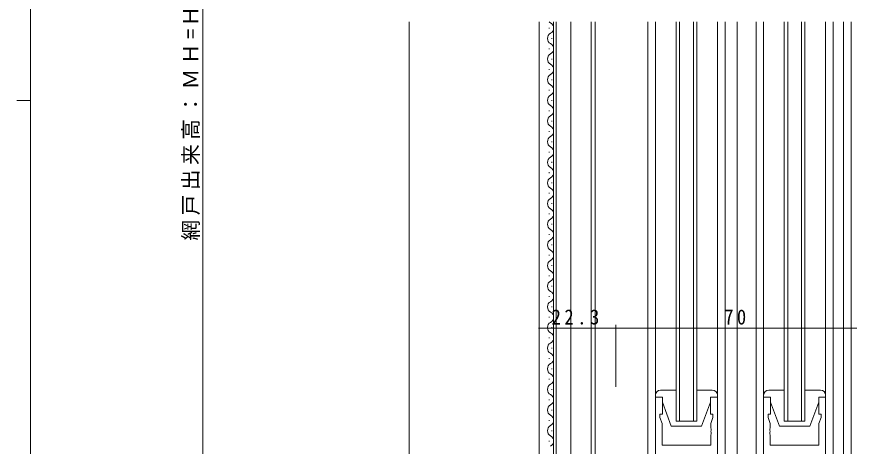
# Model space of a CAD drawing. Units: millimetres, scale not verified. Extents: x -594 to 539, y -420 to 386.
# Drawn here: x -594 to -350.5, y -93.5 to 31.3 of the extents above; entities that cross this region are included whole.
import ezdxf

# ---------------------------------------------------------------- set-up
doc = ezdxf.new("R2010")
doc.units = ezdxf.units.MM
doc.header["$LTSCALE"] = 2
for name, color, linetype, lineweight in [('0-1_YKK_ZWAK', 7, 'Continuous', 9), ('0-3_YKK_11', 7, 'Continuous', 9), ('0-4_YKK_12', 2, 'Continuous', 9), ('0-5_YSS_K', 3, 'Continuous', 9), ('0-6_YKK_13', 4, 'Continuous', 9), ('0-7_YKK_D', 6, 'Continuous', 9)]:
    doc.layers.add(name, color=color, linetype=linetype, lineweight=lineweight)
doc.styles.add('ＭＳ ゴシック', font='')
doc.styles.get('ＭＳ ゴシック').set_extended_font_data('MS Gothic')

msp = doc.modelspace()

# ---------------------------------------------------------------- linework, layer by layer
at = {"layer": '0-1_YKK_ZWAK'}
for p, q in [((-590, -368), (-590, 382)), ((-594, 7), (-590, 7))]:
    msp.add_line(p, q, dxfattribs=at)
at = {"layer": '0-3_YKK_11'}
for p, q in [((-408.502, -79.184), (-408.502, -160.534)), ((-406.502, -79.184), (-408.502, -79.184)), ((-406.502, -84.184), (-406.502, -79.184)), ((-392.502, -79.184), (-392.502, -84.184)), ((-390.502, -79.184), (-392.502, -79.184)), ((-390.502, -135.184), (-390.502, -79.184)), ((-377.102, -79.184), (-377.102, -129.534)), ((-375.102, -79.184), (-377.102, -79.184)), ((-375.102, -84.184), (-375.102, -79.184)), ((-361.102, -79.184), (-361.102, -84.184)), ((-359.102, -79.184), (-361.102, -79.184)), ((-359.102, -123.184), (-359.102, -79.184)), ((-407.202, -84.184), (-406.502, -84.184)), ((-407.202, -85.184), (-407.202, -84.184)), ((-406.572, -86.915), (-407.202, -85.184)), ((-392.502, -84.184), (-391.802, -84.184)), ((-391.802, -85.184), (-392.432, -86.915)), ((-391.802, -84.184), (-391.802, -85.184)), ((-375.802, -84.184), (-375.102, -84.184)), ((-375.802, -85.184), (-375.802, -84.184)), ((-375.172, -86.915), (-375.802, -85.184)), ((-361.102, -84.184), (-360.402, -84.184)), ((-360.402, -85.184), (-361.032, -86.915)), ((-360.402, -84.184), (-360.402, -85.184)), ((-406.572, -93.184), (-406.572, -86.915)), ((-392.432, -86.915), (-392.432, -88.226)), ((-375.172, -88.226), (-375.172, -86.915)), ((-361.032, -86.915), (-361.032, -93.184)), ((-392.432, -88.226), (-392.312, -88.409)), ((-392.312, -88.959), (-392.432, -89.142)), ((-392.432, -89.142), (-392.432, -89.226)), ((-392.432, -89.226), (-392.312, -89.409)), ((-392.312, -89.959), (-392.432, -90.142)), ((-392.312, -88.409), (-392.312, -88.959)), ((-392.312, -89.409), (-392.312, -89.959)), ((-375.292, -88.409), (-375.172, -88.226)), ((-375.292, -88.959), (-375.292, -88.409)), ((-375.172, -89.142), (-375.292, -88.959)), ((-375.292, -89.409), (-375.172, -89.226)), ((-375.292, -89.959), (-375.292, -89.409)), ((-375.172, -90.142), (-375.292, -89.959)), ((-375.172, -89.226), (-375.172, -89.142)), ((-392.432, -90.142), (-392.432, -93.184)), ((-375.172, -93.184), (-375.172, -90.142)), ((-392.432, -93.184), (-406.572, -93.184)), ((-361.032, -93.184), (-375.172, -93.184))]:
    msp.add_line(p, q, dxfattribs=at)
at = {"layer": '0-4_YKK_12'}
for p, q in [((-442.302, -168.684), (-442.302, 29.816)), ((-438.102, -132.492), (-438.102, 29.816)), ((-437.302, -131.684), (-437.302, 29.816)), ((-433.102, -131.684), (-433.102, 29.816)), ((-427.202, -145.284), (-427.202, 29.816)), ((-426.002, 29.816), (-426.002, -145.181)), ((-410.702, 29.816), (-410.702, -161.184)), ((-402.502, -86.184), (-402.502, 29.816)), ((-401.502, 29.816), (-401.502, -86.184)), ((-397.502, -86.184), (-397.502, 29.816)), ((-396.502, 29.816), (-396.502, -86.184)), ((-388.302, 29.816), (-388.302, -161.184)), ((-384.802, 29.816), (-384.802, -130.184)), ((-379.302, 29.816), (-379.302, -130.184)), ((-371.102, -86.184), (-371.102, 29.816)), ((-370.102, 29.816), (-370.102, -86.184)), ((-366.102, -86.184), (-366.102, 29.816)), ((-365.102, 29.816), (-365.102, -86.184)), ((-356.902, 29.816), (-356.902, -123.484)), ((-353.902, 29.816), (-353.902, -123.184)), ((-351.632, -123.184), (-351.632, 29.816)), ((-439.362, 27.912), (-439.362, 28.112)), ((-438.602, 24.912), (-438.602, 25.112)), ((-439.362, 21.912), (-439.362, 22.112)), ((-438.602, 18.912), (-438.602, 19.112)), ((-439.362, 15.912), (-439.362, 16.112)), ((-438.602, 12.912), (-438.602, 13.112)), ((-439.362, 9.912), (-439.362, 10.112)), ((-438.602, 6.912), (-438.602, 7.112)), ((-439.362, 3.912), (-439.362, 4.112)), ((-438.602, 0.912), (-438.602, 1.112)), ((-439.362, -2.088), (-439.362, -1.888)), ((-438.602, -5.088), (-438.602, -4.888)), ((-439.362, -8.088), (-439.362, -7.888)), ((-438.602, -11.088), (-438.602, -10.888)), ((-439.362, -14.088), (-439.362, -13.888)), ((-438.602, -17.088), (-438.602, -16.888)), ((-439.362, -20.088), (-439.362, -19.888)), ((-438.602, -23.088), (-438.602, -22.888)), ((-439.362, -26.088), (-439.362, -25.888)), ((-438.602, -29.088), (-438.602, -28.888)), ((-439.362, -32.088), (-439.362, -31.888)), ((-438.602, -35.088), (-438.602, -34.888)), ((-439.362, -38.088), (-439.362, -37.888)), ((-438.602, -41.088), (-438.602, -40.888)), ((-439.362, -44.088), (-439.362, -43.888)), ((-438.602, -47.088), (-438.602, -46.888)), ((-439.362, -50.088), (-439.362, -49.888)), ((-438.602, -53.088), (-438.602, -52.888)), ((-439.362, -56.088), (-439.362, -55.888)), ((-438.602, -59.088), (-438.602, -58.888)), ((-439.362, -62.088), (-439.362, -61.888)), ((-438.602, -65.088), (-438.602, -64.888)), ((-439.362, -68.088), (-439.362, -67.888)), ((-438.602, -71.088), (-438.602, -70.888)), ((-439.362, -74.088), (-439.362, -73.888)), ((-438.602, -77.088), (-438.602, -76.888)), ((-439.362, -80.088), (-439.362, -79.888)), ((-438.602, -83.088), (-438.602, -82.888)), ((-439.362, -86.088), (-439.362, -85.888)), ((-396.502, -86.184), (-402.502, -86.184)), ((-365.102, -86.184), (-371.102, -86.184)), ((-438.602, -89.088), (-438.602, -88.888)), ((-439.362, -92.088), (-439.362, -91.888))]:
    msp.add_line(p, q, dxfattribs=at)
for centre, start, end in [((-438.143, 31.012), 224.08241, 240.79745), ((-439.82, 28.012), 299.20255, 60.79745), ((-438.143, 25.012), 119.20255, 240.79745), ((-439.82, 22.012), 299.20255, 60.79745), ((-438.143, 19.012), 119.20255, 240.79745), ((-439.82, 16.012), 299.20255, 60.79745), ((-438.143, 13.012), 119.20255, 240.79745), ((-439.82, 10.012), 299.20255, 60.79745), ((-438.143, 7.012), 119.20255, 240.79745), ((-439.82, 4.012), 299.20255, 60.79745), ((-438.143, 1.012), 119.20255, 240.79745), ((-439.82, -1.988), 299.20255, 60.79745), ((-438.143, -4.988), 119.20255, 240.79745), ((-439.82, -7.988), 299.20255, 60.79745), ((-438.143, -10.988), 119.20255, 240.79745), ((-439.82, -13.988), 299.20255, 60.79745), ((-438.143, -16.988), 119.20255, 240.79745), ((-439.82, -19.988), 299.20255, 60.79745), ((-438.143, -22.988), 119.20255, 240.79745), ((-439.82, -25.988), 299.20255, 60.79745), ((-438.143, -28.988), 119.20255, 240.79745), ((-439.82, -31.988), 299.20255, 60.79745), ((-438.143, -34.988), 119.20255, 240.79745), ((-439.82, -37.988), 299.20255, 60.79745), ((-438.143, -40.988), 119.20255, 240.79745), ((-439.82, -43.988), 299.20255, 60.79745), ((-438.143, -46.988), 119.20255, 240.79745), ((-439.82, -49.988), 299.20255, 60.79745), ((-438.143, -52.988), 119.20255, 240.79745), ((-439.82, -55.988), 299.20255, 60.79745), ((-438.143, -58.988), 119.20255, 240.79745), ((-439.82, -61.988), 299.20255, 60.79745), ((-438.143, -64.988), 119.20255, 240.79745), ((-439.82, -67.988), 299.20255, 60.79745), ((-438.143, -70.988), 119.20255, 240.79745), ((-439.82, -73.988), 299.20255, 60.79745), ((-438.143, -76.988), 119.20255, 240.79745), ((-439.82, -79.988), 299.20255, 60.79745), ((-438.143, -82.988), 119.20255, 240.79745), ((-439.82, -85.988), 299.20255, 60.79745), ((-438.143, -88.988), 119.20255, 240.79745), ((-439.82, -91.988), 299.20255, 60.79745)]:
    msp.add_arc(centre, 1.718, start, end, dxfattribs=at)
at = {"layer": '0-5_YSS_K'}
msp.add_line((-480, -185.613), (-480, 29.816), dxfattribs=at)
at = {"layer": '0-6_YKK_13'}
for p, q in [((-408.502, 29.816), (-408.502, -78.684)), ((-390.502, 29.816), (-390.502, -78.684)), ((-377.102, 29.816), (-377.102, -78.684)), ((-359.102, 29.816), (-359.102, -78.684)), ((-402.502, -77.184), (-407.002, -77.184)), ((-392.002, -77.184), (-396.502, -77.184)), ((-371.102, -77.184), (-375.602, -77.184)), ((-360.602, -77.184), (-365.102, -77.184)), ((-408.502, -78.684), (-408.502, -79.184)), ((-408.502, -79.184), (-406.502, -79.184)), ((-406.502, -79.184), (-406.502, -80.684)), ((-392.502, -79.184), (-390.502, -79.184)), ((-392.502, -80.684), (-392.502, -79.184)), ((-390.502, -79.184), (-390.502, -78.684)), ((-377.102, -78.684), (-377.102, -79.184)), ((-377.102, -79.184), (-375.102, -79.184)), ((-375.102, -79.184), (-375.102, -80.684)), ((-361.102, -79.184), (-359.102, -79.184)), ((-361.102, -80.684), (-361.102, -79.184)), ((-359.102, -79.184), (-359.102, -78.684)), ((-406.502, -80.684), (-403.902, -87.684)), ((-392.502, -80.684), (-395.102, -87.684)), ((-375.102, -80.684), (-372.502, -87.684)), ((-361.102, -80.684), (-363.702, -87.684)), ((-403.902, -87.684), (-395.102, -87.684)), ((-372.502, -87.684), (-363.702, -87.684))]:
    msp.add_line(p, q, dxfattribs=at)
for centre, start, end in [((-407.002, -78.684), 90, 180), ((-392.002, -78.684), 0, 90), ((-375.602, -78.684), 90, 180), ((-360.602, -78.684), 0, 90)]:
    msp.add_arc(centre, 1.5, start, end, dxfattribs=at)
at = {"layer": '0-7_YKK_D'}
for p, q in [((-540, 183.816), (-540, -176.687)), ((-442.302, -76.184), (-442.302, -58.184)), ((-420.002, -76.184), (-420.002, -58.184)), ((-420.002, -76.184), (-420.002, -58.184)), ((-420.002, -59.184), (-442.302, -59.184)), ((-420.002, -59.184), (-350.002, -59.184))]:
    msp.add_line(p, q, dxfattribs=at)
for centre, start, end in [((-442.302, -59.184), 0, 180), ((-442.302, -59.184), 180, 0), ((-420.002, -59.184), 0, 180), ((-420.002, -59.184), 0, 180), ((-420.002, -59.184), 180, 0), ((-420.002, -59.184), 180, 0)]:
    msp.add_arc(centre, 0.106, start, end, dxfattribs=at)

# ---------------------------------------------------------------- texts
at = {"layer": '0-7_YKK_D', "color": 7, "insert": (-540.8, -33.715), "char_height": 4.399, "attachment_point": 7, "rotation": 90, "style": 'ＭＳ ゴシック'}
msp.add_mtext('\\T1.22;網戸出来高：ＭＨ=Ｈ+60.5', dxfattribs=at)
at = {"layer": '0-7_YKK_D', "color": 7, "char_height": 4.399, "attachment_point": 7, "style": 'ＭＳ ゴシック'}
for s, insert in [('\\T1.38;\\W0.9;22.3', (-438.672, -58.184)), ('\\T1.36;\\W0.9;70', (-388.522, -58.184))]:
    msp.add_mtext(s, dxfattribs=dict(at, insert=insert))

doc.saveas('drawing.dxf')
